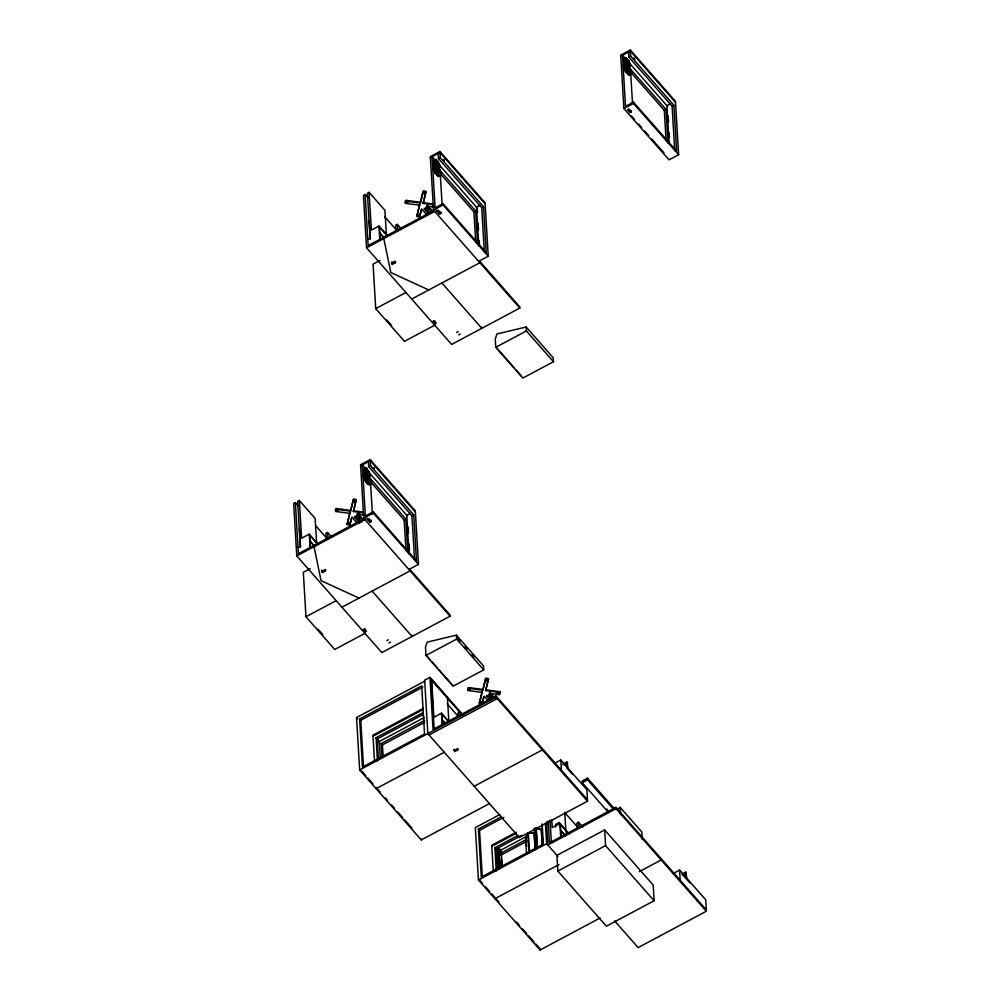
<?xml version="1.0" encoding="UTF-8"?>
<svg xmlns="http://www.w3.org/2000/svg" width="1000" height="1000" viewBox="0 0 1000 1000"><rect width="100%" height="100%" fill="white"/><g stroke="black" fill="none" stroke-linecap="round" stroke-linejoin="round"><path stroke-width="1.5" d="M369.075 482.713C362.475 486.188 374.288 480.325 368.1 484.263C371.65 483.862 370.288 483.137 371.312 483.475C362.537 487.35 377.725 478.675 368.113 484.012C369.525 482.125 370.462 484.637 370.288 483.288M437.362 175.212C435.838 175.787 438.338 173.15 438.725 174.737C435.325 176.562 440.3 174.7 440.15 175.85C442.062 174.275 438.663 176.35 437.863 176.125M625.837 65.425C628.713 63.175 629.312 68.025 631 70.2C633.875 75.025 623.425 74.075 629.587 73.325M363.913 469.338C371.6 465.625 358.95 471.525 366.213 468M368.475 476.825L370.15 475.825L368.462 475.562M435.75 159.812C429.725 163.725 437.587 156.938 437.962 162.075C439.338 164.425 441.488 166.788 437.987 168.35M624.388 59.1C624.675 57.512 626.675 62.6 623.875 60.375C630.013 57.013 623.612 58.463 624.062 59.7M363.688 469.212L363.963 470.363L365.513 469.45L366.775 472.887L363.325 475.387L367.15 473.488L370.075 478.025L371.438 482.312M363.325 475.387C367.812 475.062 362.238 472.337 365.637 470.2M434.025 162.787L433.475 161.8L434.837 161.075L435.387 162.062L433.688 162.763L434.9 166.85L433.088 167.312L433.7 168.863L435.062 168.137L434.538 167.25L433.188 168.062M367.5 480.95L365.8 481.662L364.738 479.525L366.1 478.475L368.963 482.875M438.175 174.213C435.712 175.362 433.75 170.3 433.7 168.863M437.825 173.538L435.062 168.137M625.462 66.638C630.725 79.463 620.037 64.588 625.425 66.475M365.65 474.275C364.538 472.05 366.45 474.625 366.75 473.137M437.3 175.662C441.538 173.863 437.013 178.025 440.875 175.65M631.587 72.75L628.763 74.938L627.7 74.162M366.625 475.737C369.475 475.863 367.887 473.338 366.075 475.138L367.713 474.237M433.537 167.463C436.65 161.95 438.963 170.2 440.062 167.138M627.062 65.925L628.425 65.2L626.85 66.463M368.225 478.812L367.875 478.2M367.438 476.825L370.275 474.5L366.562 467.925M628.138 66.862C632.425 62.875 629.225 66.875 628.425 65.2M349.588 522.562L348.4 523.188L348.512 522.025M419.338 214.425L418.575 215.113L417.713 214.537M423.475 192.475L424.125 193.2L425.1 192.512M497.275 692.475C498.062 694.712 499.975 691.087 497.463 692.175M438.825 171.725L440.275 170.85L435.387 162.062M628.337 65.638L625.788 60.575M626.712 58.3C627.513 59.538 632.025 63.9 628.862 65.512M371.425 483L368.925 484.012L369.075 484.712M433.3 167.075L436.5 165M438.325 176.412L441.2 174.25L439.837 174.975M623.562 66.487L623.488 65.138L626.925 63.263M625.562 64.525L624.425 61.3M365.962 481.675L366.962 483.2L368.475 482.125M627.25 73.225L626.287 72.038M626.462 72.775L628.112 71.9L628.725 72.6M363.725 470.012L365.975 467.625M628.038 62.562C627.238 60.625 628.038 64.488 629.338 61.725M416.863 216.175L419.7 204.438L416.863 216.175A2.05 1.575 -3.4 0 0 419.7 216.55L421.688 208.988L426.788 214.788M420.275 202.25L406.112 200.375L406.15 201.163L420.325 203.038L423.15 191.3A2.05 1.575 -3.4 0 1 425.988 191.663L423.15 203.412L433.075 204.713M420.325 203.038L423.15 191.3M421.312 209.462L419.7 216.55M423.15 203.412L425.988 191.663M347.113 524.312L349.938 512.575L347.113 524.312A2.05 1.575 -3.4 0 0 349.938 524.688L351.925 517.125L357.038 522.925M350.525 510.387L336.35 508.512L336.4 509.3L350.562 511.175L353.4 499.425A2.05 1.575 -3.4 0 1 356.238 499.8L353.4 511.538L363.312 512.85M350.562 511.175L353.4 499.425M349.938 524.688L351.225 518.862M353.4 511.538L356.238 499.8M479.375 703.363L482.2 691.625L479.375 703.363A2.05 1.575 -3.4 0 0 482.2 703.737L484.2 696.175L488.275 700.812M482.788 689.438L468.612 687.562L468.663 688.35L482.825 690.212L485.662 678.475A2.05 1.575 -3.4 0 1 488.5 678.85L485.662 690.588L499.825 692.463A2.05 1.575 -3.4 0 1 499.25 694.65L489.538 693.363L489.487 692.588M482.825 690.212L485.662 678.475M482.488 701.688L483.812 696.65M485.662 690.588L488.5 678.85M441.062 175.35L440.712 174.425L441.188 174.862M363.338 474.762C364.075 474.688 363.963 473.625 365.05 474.338M623.488 65.138C623.913 65.975 624.188 62.488 626.775 63M631.35 73.188L629.575 75.075L628.725 74.3M535.087 849.463L534.087 832.688L536.263 828.637L541.413 828.875L542.413 845.662M353.8 500.45L354.363 501.337L355.3 500.487M535.237 849.638L534.237 832.85L535.487 830.238M436.863 173.812L436.3 173.1M628.162 69.188L628 68.925M526.575 854.25L525.575 837.463L527.788 833.162L534.087 832.688M433.575 160.512L434.6 160.588M363.812 468.65C364.925 470.062 363.488 467.35 365.513 467.612M630.45 65.638C629.562 66.062 630.513 65.6 628.162 67.175M364.338 478.638C362.612 475.2 367.45 476.525 364.825 479.4M364.288 478.875L365.825 477.837M628.112 71.9L627.712 71.4M525.575 837.463L528.475 833.138L534.237 832.85M366.962 483.2L368.325 482.475M617.263 809.338L620.175 807.4L641.8 831.963L642.225 839.163M433.75 166.65L433.4 165.85L435.975 164.312M623.612 64.65C624.312 66.025 623.725 62.213 626.362 62.812M631.237 74.175L630.013 73.55M480.575 701.15L480.662 702.237L481.8 701.45M367.638 474.412L366.838 473.525M478.638 261.337L488.237 256.225L485.062 202.775L439.925 151.5L430.325 156.613L433.5 210.062L519.788 308.075L451.613 344.425L366.538 247.787L363.425 195.387L365.125 194.488L368.2 197.975M630.312 50L620.712 55.113L623.888 108.562L669.038 159.838L678.625 154.725L675.45 101.275L630.312 50L630.675 56.112L673.9 105.213L676.637 151.237L633.413 102.137L625.513 106.337L622.475 55.25L625.562 58.75M430.387 157.662L439.988 152.55L485.125 203.825M620.775 56.163L630.375 51.05L675.512 102.325M386.375 234.775L384.913 210.3L369.113 192.35L367.413 193.263L370.1 238.6L367.762 238.912M623.962 59.013L626.15 58.312M434 160.588L435.737 159.488M433.675 161.2L436.312 159.787M484.35 252.162L481.7 207.675L438.475 158.575L440.288 157.613L439.925 151.5M674.737 150.662L672.087 106.175L628.862 57.075L630.675 56.112M433.438 161.075L436.262 160.012M623.825 59.588L626.65 58.525M626.7 58.85L623.862 60.3L627.362 58.863M435.275 159.475L435.262 161.312L433.65 161.475M433.888 161.85L435.25 161.125M433.725 162.237L435.087 161.5M624.113 60.738L625.475 60.012M625.225 59.575L627.062 59.1M433.713 162.85L435.337 161.825M624.1 61.35L625.737 60.338M435.863 161.863L437.225 161.137M433.95 163.15L435.312 162.413M436.238 161.812L437.6 161.088M624.35 61.65L625.712 60.925M434.2 163.388L435.562 162.662M624.6 61.9L625.962 61.175M435.662 162.925L434.087 163.925L435.45 163.2M624.45 62.337L626.05 61.438M626.825 61.075L628.188 60.35M624.487 62.425L625.85 61.7M434.325 164.15L435.688 163.425M436.912 162.775L438.275 162.05M624.725 62.65L626.087 61.925M626.987 61.312L628.663 60.55M434.562 164.3L435.925 163.575M436.962 162.862L438.338 162.138M624.95 62.8L626.312 62.075M627.362 61.363L628.725 60.637M437 163.162L438.363 162.438M627.388 61.662L628.75 60.938M434.6 164.725L436.05 163.85M436.975 163.4L438.338 162.675M624.987 63.225L626.438 62.35M434.613 165.037L435.925 164.213M624.95 63.45L626.312 62.725M437.262 163.663L438.675 162.987M433.2 166.188L436.188 164.438M437.525 163.85L438.9 163.125M628.025 62.362L629.288 61.625M433.55 166.238L435.6 165.625M623.95 64.737C626.938 63.562 625.862 63.312 627.312 64.787M433.088 166.688L435.95 165.087M627.85 62.812L629.3 61.938M623.725 65.325L626.9 63.5M623.688 65.588L626.925 63.8M623.475 65.825L627.3 63.863M433.088 167.312L434.663 166.637M438.05 164.963L439.412 164.237M623.688 65.875C626.337 64.55 624.587 63.837 625.737 63.762M433.312 167.688L434.9 166.737M437.837 165.225L439.45 164.325M623.7 66.2L625.325 65.825L623.812 66.912M626 65.062L627.463 64.1M437.938 165.5L439.3 164.762M625.95 65.263L627.5 64.412M433.35 168.038L434.925 167.312L434.45 166.588M623.75 66.537L625.325 65.825M433.425 168.412L434.925 167.312M435.825 167.013L437.475 166.112M438.188 165.738L439.55 165.012M626.225 65.512L627.788 64.775M436.2 167.162L437.638 166.3M433.375 168.9L435.037 168.05M435.95 167.4L437.612 166.5M626.487 65.788L627.85 65.062M628.85 64.638L630.188 63.825M436.388 167.413L437.75 166.675M433.625 169.2L434.988 168.475M436.375 167.6L438.013 166.95M624.012 67.713L625.375 66.988M627.05 66.188L628.587 65.338M436.525 167.8L437.95 167.125M433.638 169.713L435.238 168.738M625.638 67.237L624.062 68.3L625.688 67.4M626.95 66.6L628.75 65.75M433.675 169.8L435.288 168.9M433.913 170.062L435.275 169.338M437.975 167.887L439.412 167.087M624.3 68.562L625.675 67.838M627.325 66.812L630.25 65.2M627.938 66.8L630.225 65.462M434.15 170.263L435.513 169.525M624.55 68.763L625.913 68.037M434 170.65L435.588 169.7M625.975 68.213L624.438 69.25L625.8 68.525M434.05 170.75L435.412 170.012M438.225 168.688L439.925 167.65M627.85 67.6L630.325 66.15M434.275 170.95L435.637 170.225M624.675 69.45L626.038 68.725M627.85 67.862L629.212 67.138M434.525 171.163L435.85 170.35M624.913 69.662L626.287 68.938M434.487 171.4L435.938 170.538M437.912 169.587L439.275 168.863M624.875 69.9L626.337 69.037M434.45 171.6L435.812 170.875L434.487 171.7M437.962 169.675L439.338 168.95M626.2 69.388L624.888 70.2L626.25 69.475M437.975 169.95L439.338 169.213M434.712 171.838L436.275 171.175M437.912 170.15L439.275 169.425M625.1 70.35L626.663 69.675M435 172.075L436.362 171.35M439.575 169.65L437.975 170.675M625.388 70.575L626.75 69.85M434.95 172.275L436.312 171.55M625.337 70.788L626.7 70.05M434.95 172.55L436.312 171.825M438.475 170.613L439.787 169.8M625.337 71.05L626.7 70.325M628.862 69.125L630.225 68.4M435 172.638L436.362 171.912M438.425 170.825L439.787 170.1M625.388 71.137L626.763 70.412M628.825 69.338L630.188 68.6M435.2 172.712L436.725 171.975M625.588 71.213L627.112 70.475M628.825 69.65L630.188 68.925M435.462 172.862L436.825 172.138M625.85 71.375L627.212 70.638M629.025 69.775L630.388 69.05L666.012 109.425L668.012 143.175M435.45 173.125L436.812 172.4M625.85 71.638L627.212 70.9M435.5 173.438L436.863 172.712M438.913 171.575L440.238 170.75M625.887 71.95L627.25 71.225M435.55 173.525L437.2 172.725M625.95 72.038L627.65 71.312M435.9 173.538L437.325 172.887M435.988 173.912L437.35 173.188M439 172.162C441.275 170.688 441.6 174.288 439.825 174.913M626.388 72.425L627.75 71.7M439.25 172.425L440.613 171.7L439.038 172.763M436.075 174.262L437.713 173.4M626.525 72.85L628.212 72.038M436.662 175L437.9 173.888M626.938 73.125L628.3 72.4M629.95 71.912L631.287 71.1M627.062 73.5L628.575 72.713M437.088 175.212L438.45 174.488M627.475 73.725L628.85 72.987M629.888 72.325L631.25 71.588M437.25 175.613L438.837 174.575L439.538 175.637M627.638 74.112L629.113 73.25M629.95 72.688L631.487 71.938M630 73.037L631.362 72.312M437.612 175.688L439.475 175.287M628.013 74.188L629.675 73.388M437.875 175.875L439.237 175.15M628.263 74.375L629.625 73.65M630.013 73.362L631.587 72.688M628.2 74.588L629.862 73.8M438.338 176.137L440.35 175.025M628.713 74.912L631.575 73.312M438.787 176.575L438.638 175.863L440.725 175.263M629.325 74.737L630.85 73.963M629.175 75.075L631.475 73.812M387.188 235.325L379 226.025L371.362 230.087L369.113 192.35M428.225 209.513L426.2 207.213L426.25 208.05L424.3 209.088L428.413 213.75M401.287 228.888L397.337 224.4L395.625 225.312L395.988 231.438M440.288 157.613L483.512 206.713L486.238 252.738L443.013 203.637L435.125 207.838L432.088 156.75L435.163 160.25M433.5 210.062L443.1 204.938L443.013 203.637M623.888 108.562L633.488 103.45L633.413 102.137M366.538 247.787L434.712 211.438L434.637 210.138L368.162 245.575L365.125 194.488M437.038 211.238L438.475 210.475L441 213.35L439.575 214.112L437.038 211.238L436.962 209.925M629.963 112.613L631.388 111.85L631.312 110.538L629.888 111.3L629.963 112.613L627.438 109.738L628.862 108.975L631.388 111.85M480.138 205.238L476.488 207.188L478.787 245.888M670.537 103.737L666.875 105.688L669.087 142.838M379.938 260.512L373.075 264.175L375.712 308.637L404.5 341.325L434.7 325.225L434.562 320.8M475.737 242.512L473.913 211.825L475.613 210.912L440.062 170.538M481.7 207.675L483.512 206.713M666.125 141.012L664.3 110.325L666.012 109.425M672.087 106.175L673.9 105.213M394.325 261.375L392.212 262.5L392.325 264.35L395.487 262.663L395.412 261.35L391.512 263.425L392.325 264.35M375.712 308.637L405.925 292.525M411.675 299.062L479.862 262.725L479.787 261.413L519.712 306.775L519.788 308.075M456.613 332.488L458.15 331.662M458.65 334.812L460.2 333.988M495.75 347.287L526.388 330.962L526.15 327.013L496.962 333.975L495.25 338.963L495.75 347.287L522.837 378.062L553.475 361.725L553.237 357.775L526.15 327.013M408.888 569.475L418.488 564.362L415.312 510.913L370.163 459.637L360.562 464.75L363.738 518.2L450.037 616.213L381.85 652.562L296.775 555.925L293.663 503.525L295.375 502.612L298.45 506.112M360.625 465.8L370.225 460.675L415.375 511.962M316.712 544.45L315.163 518.438L299.363 500.487L297.663 501.4L300.35 546.737L298.012 547.05M364.075 468.875L365.763 467.938M414.588 560.3L411.95 515.812L368.725 466.712L370.525 465.75L370.163 459.637M363.9 469.6L365.562 468.725M363.913 470.012C366.238 470.5 364.5 467.688 365.525 468.862M365.85 469.225L367.212 468.5M364.275 470.925L365.588 469.963M366 469.613L367.362 468.888M363.95 470.975L365.438 470.138M364.2 471.275L365.562 470.55M364.45 471.525L365.812 470.8M364.338 472.062L365.9 471.062M364.575 472.287L365.938 471.55M364.8 472.438L366.163 471.712M364.837 472.863L366.287 471.987M364.85 473.175L366.163 472.35M363.65 473.988L366.425 472.575M363.438 474.325L366.625 472.625M367.887 472L367.488 471.488L369.188 471.35M363.7 474.538L366.775 472.887M363.575 474.95L366.188 473.5M367.825 472.725L369.188 472M363.325 475.45L366.65 473.762M363.787 475.6L367.312 473.725M365.863 474.7L367.275 474.025L366 474.775M364.963 475.45C363.775 478.325 364.175 475.125 365.15 474.988M363.425 476.2L365.175 475.45M363.663 476.538L365.025 475.812M366.188 475.525L367.887 474.438M363.625 477.038L365.275 476.112M366.3 475.637L367.987 474.812M363.875 477.337L365.238 476.613M366.9 475.812L368.738 475.55M364.125 477.6L365.487 476.875M366.838 475.988L368.387 475.288M363.913 477.938L365.538 477.038M367.088 476.087L368.6 475.375M368.913 475.225L370.262 474.425M367.175 476.438L368.85 475.55M364.162 478.2L365.525 477.475M367.425 476.5L369.663 475.225M364.4 478.387L365.763 477.663M367.2 476.737L370.312 475.213M368.013 476.8C370.475 477.325 369.425 474.25 370.3 475.275M364.525 479.087L366.1 478.475M367.962 477.65L369.325 476.925M364.738 479.525L366.188 478.675M368.162 477.725L369.525 477L368.212 477.812M364.738 479.837L366.05 479.012M364.95 479.975L366.325 479.25M365.15 480.037L366.512 479.312M365.25 480.213L366.613 479.487M365.188 480.412L366.55 479.688M365.188 480.688L366.613 480.05M365.438 480.85L366.962 480.112M365.712 481L367.075 480.275M368.888 479.412L370.25 478.688M365.7 481.262L367.062 480.538M369.113 479.613L370.475 478.888L369.075 479.862M365.737 481.575L367.163 480.938M366.2 481.75L367.562 481.025M366.238 482.05L367.6 481.325M366.938 481.912C372.2 479.525 364.9 470.613 368.3 481.262M366.325 482.4L367.962 481.538M366.712 482.4L368.075 481.675M366.788 482.75L368.15 482.025M366.912 483.137L368.575 482.238M367.488 483.75L368.7 482.625M369.988 482.375L371.337 481.575M369.85 482.663L371.213 481.938M369.862 482.987L371.225 482.262M368.587 484.263L371.2 482.812M369.175 484.375L370.825 483.975M318.45 544.625L309.237 534.163L301.6 538.225L299.363 500.487M359.688 523.062L354.55 517.225L356.488 516.188L356.438 515.35L359.487 518.8M331.525 537.025L327.575 532.537L325.875 533.45L326.238 539.575M370.525 465.75L413.75 514.837L416.488 560.862L373.263 511.763L365.363 515.975L362.337 464.888L365.412 468.387M363.738 518.2L373.338 513.075L373.263 511.763M296.775 555.925L364.963 519.575L364.888 518.263L298.412 553.7L295.375 502.612M367.287 519.375L368.713 518.612L371.25 521.487L369.812 522.25L367.287 519.375L367.212 518.062M410.387 513.375L406.737 515.325L409.038 554.025M310.188 568.65L303.325 572.312L305.963 616.763L334.738 649.463L364.95 633.362M405.975 550.638L404.15 519.963L405.863 519.05L370.312 478.663L372.4 513.95M411.95 515.812L413.75 514.837M324.925 569.875L325.737 570.788L322.562 572.487L321.75 571.562L325.662 569.487M305.963 616.763L336.163 600.662M341.925 607.2L410.1 570.862L410.025 569.55L449.95 614.9L450.037 616.213M364.988 631.975L366.525 631.15L364.487 628.825L362.938 629.65L364.988 631.975L364.8 628.938M386.863 640.625L388.4 639.8M388.9 642.95L390.438 642.125M425.988 655.425L456.637 639.1L456.4 635.15L427.2 642.113L425.5 647.087L425.988 655.425L453.075 686.2L483.713 669.862L483.488 665.913L456.4 635.15M462.912 714.775L429.938 677.325L424.65 680.138L427.825 733.587L519.325 837.537L587.513 801.188L586.925 789.737L568.038 768.288L567 762.05L563.162 764.1M489.45 803.587L421.262 839.925L359.65 769.938L356.538 717.537L424.712 681.188M359.613 718.962L421.688 685.863L424.538 733.988L362.463 767.075L359.613 718.962L360.737 720.238L363.5 766.812M360.737 720.238L422.812 687.15M423.4 708.312L372.95 735.2L374.475 760.913M373.013 736.25L423.462 709.362M377.463 760.962L376.087 737.675L423.312 712.5M378.413 759.137L377.212 738.962L423.1 714.5M378.162 742.113L424.525 717.4M382.075 757.5L381.238 743.538L424.762 720.337M448.663 721.35L441.5 713.2L433.862 717.275L431.625 679.538L447.425 697.487L448.875 721.963M383.088 755.763L382.438 744.9L424.6 722.425M489.9 699.775L486.812 696.275L488.75 695.238L488.7 694.4L491.75 697.85M462.8 714.95L459.837 711.587L458.137 712.5L458.413 717.087M587.525 799.825L495.925 695.938L433.038 729.463L429.938 677.325M359.65 769.938L496 697.237L495.925 695.938M429.05 734.975L497.225 698.625L497.15 697.312M444.3 752.3L376.125 788.65L376.05 787.337M454.012 750.612L457.925 748.538L458 749.837L454.825 751.538L453.938 749.3L454.75 750.225M474.188 786.25L542.362 749.912L542.288 748.6M554.425 763.375L560.75 760.013L567.325 767.475L567 762.05M563.038 764.712L566.413 762.925L567.125 763.725L564.875 764.925M565.15 764.225L567.712 762.862M568.038 768.288L567.413 768.612L572.15 774M499.888 814.525L475.337 827.613L478.45 880L540.075 950L600.075 918.012M542.15 823.875L543.35 844.05L481.275 877.15L478.413 829.025L501.35 816.8M482.312 876.875L479.538 830.312L503.837 817.362M614.237 808.562L587.487 778.188L582.175 781.012L582.275 782.7L607.987 811.912M582.275 782.7L587.587 779.862L587.487 778.188M516.3 832.188L491.75 845.275L493.275 870.975M491.812 846.325L516.362 833.238M496.275 871.025L494.888 847.75L517.837 835.512M497.212 869.212L496.012 849.025L521.663 835.362M533.8 828.888L536.5 827.45M500.5 850.688L500.775 855.263L500.525 850.675L498.113 848.975L499.288 868.812M499.825 866.963L498.812 848.6L501.275 850.425L502.188 867.25M499.7 850.725L526.975 836.188M532.425 833.288L535.15 831.825M539.25 829.65L541.975 828.2M537.212 847.25L536.125 828.938L541.788 828.825L542.513 841.025M500.05 853.6L525.887 839.825M569.113 833.95L559.212 822.513L555.525 824.475L555.688 827.075M501.25 854.963L527.087 841.188M582.7 826.938L578.575 822.262L576.875 823.162L577.15 827.75M478.45 880L546.625 843.662L545.438 823.625M681.963 874.175L685.812 872.125L686.838 878.35L705.738 899.812L706.338 909.9L615.95 807.387L549.475 842.825L548.188 821.15M615.95 807.387L616.025 808.7L547.85 845.037L546.475 821.925M604.65 829.912L556.925 855.35L557.863 871.062L606.388 926.2L654.112 900.75L653.175 885.037L604.65 829.912L605.588 845.625L654.112 900.75M559.012 864.55L494.925 898.725L494.85 897.412L491.775 893.925M557.863 871.062L605.588 845.625M639.35 871.612L661.175 859.975L661.1 858.662M673.238 873.45L679.562 870.075L686.137 877.55L685.812 872.125M682.962 874.188L685.212 872.987L685.925 873.8L682.55 875.6M686.838 878.35L686.213 878.688L690.013 883M706.237 909.95L706.312 911.25L638.138 947.6L614.538 920.8M486.525 679.175L486.625 680.375L487.475 679.4M625.625 57.987L625.662 59.825M369.425 484.7L369.575 483.387M545.212 823.875L548.038 823.863M545.35 824.025L548 824.062M423.113 202.625L433.025 203.925M406.112 200.375A2.05 1.575 -3.4 0 0 405.538 202.575L405.575 203.363L419.75 205.225M426.987 205.4L427.038 206.188L433.975 207.1M353.35 510.763L363.263 512.062M360 513.9L357.225 513.538L362.375 520.1M336.35 508.512A2.05 1.575 -3.4 0 0 335.775 510.712L335.825 511.488L349.988 513.362M357.275 514.325L364.212 515.237M485.613 689.8L499.775 691.675L499.825 692.463M496.425 693.5L499.2 693.863L499.25 694.65M468.612 687.562A2.05 1.575 -3.4 0 0 468.038 689.75L468.088 690.537L482.25 692.412M626.087 57.987L626.562 58.775M629.525 66.45L629.087 65.662M428.762 289.962L390.812 272.525L383.55 237.375M359.012 598.1L321.062 580.65L313.788 545.5M368.075 483.688L368.575 484.55M628.088 68.537L628.337 69.237M427.612 205.7L433.438 211.887M357.863 513.837L363.675 520.025M490.125 692.887L494.95 697.95M368.55 476.287L368.425 475.7M629.663 63.412L667.625 106.538M630.788 72.25L664.3 110.325M633.488 103.45L678.625 154.725M631.487 115.962L634.538 119.425M638.6 124.05L641.637 127.513M644.688 130.963L648.75 135.588M651.8 139.05L663.988 152.887M437.225 162.575L477.238 208.038L477.512 212.675M440.387 173.75L473.913 211.825M443.1 204.938L488.237 256.225M427.038 206.188L432.125 211.975M426.25 208.05L430.363 212.712M424.25 208.25L429.325 214M526.388 330.962L553.475 361.725M384.625 216.625L396.938 230.613M441.887 282.962L481.812 328.325L481.737 327.013M496.85 348.113L514.038 367.638M516.062 369.938L521.112 375.675M387.25 235.9L379.487 227.075L380.213 239.363M379.825 232.862L383.713 237.275M379.85 233.212L383.738 237.625M394.675 261.737L395.487 262.663M391.425 262.113L392.238 263.038M386.775 319.975L391.637 325.487M368.488 471.875L407.475 516.163M370.637 481.887L404.15 519.963M373.338 513.075L418.488 564.362M682.7 874.688L685.5 877.875L685.212 872.987M616.025 808.7L706.312 911.25M356.488 516.188L361.625 522.025M587.587 779.862L613.312 809.075M359.562 522.137L354.5 516.388L354.55 517.225M457 637.625L460.012 641.038M465.012 646.725L467.025 649M472.025 654.688L474.087 657.025M606.862 809.062L608.925 811.4M456.637 639.1L483.713 669.862M496 697.237L587.513 801.188M489.538 693.363L493.612 698M488.75 695.238L491.838 698.737M490.812 700.037L486.763 695.425L486.812 696.275M315.887 525.925L326.15 537.587M372.137 591.1L412.062 636.462L411.987 635.15M427.088 656.25L430.125 659.688M432.15 661.988L437.2 667.738M439.225 670.025L452.375 684.963M564.913 812.712L577.225 826.7M317.5 544.025L309.725 535.212L310.462 547.5M568.162 833.363L560.388 824.538L561.125 836.838M310.075 541L313.95 545.4M310.087 541.35L314.95 546.862M459.95 712.387L431.225 679.762L434.162 729.3M560.737 830.325L565.588 835.837M560.763 830.688L564.637 835.1M447.125 703.812L458.413 716.625M322.488 571.175L321.675 570.25L321.75 571.562M448.787 721.975L441.987 714.262L442.625 725.013M442.337 720.05L445.25 723.35M442.362 720.4L445.262 723.713M546.625 843.662L557.962 856.525M457.188 748.925L458 749.837M317.987 629.212L322.85 634.738M498.738 848.65L500.688 850.738L498.488 849.2L499.575 867.513M478.413 829.025L479.538 830.312M494.888 847.75L496.012 849.025M495.075 848.15L498.1 851.587M376.087 737.675L377.212 738.962M381.238 743.538L382.438 744.9M376.275 738.075L379.288 741.513L380.3 758.538M356.538 717.537L357.663 718.825M479.5 879.975L482.575 883.462M485.637 886.95L489.738 891.6M495.975 898.688L499 902.125M516.512 922.025L519.575 925.5M522.638 928.975L526.725 933.612M528.763 935.938L533.875 941.737M535.913 944.05L540 948.688L540.075 950M361.725 771.075L365.812 775.713M367.863 778.037L372.975 783.85M377.962 789.525L380.387 792.275M385.462 798.037L387.5 800.362M391.587 805L394.65 808.475M397.713 811.95L402.812 817.75M404.85 820.062L412 828.188M623.825 64.325L624.6 64.862M433.438 165.825L434.575 166.425M435.35 165.263L435.163 165.487M668.175 115.825L668.55 122.013M669.188 132.85L669.463 137.5M679.562 870.075L680.163 880.163M630.45 69.037L632.463 102.788M628.562 52.013L628.862 57.075M620.175 807.4L620.6 814.6M578.575 822.262L578.85 826.85M566.413 762.925L566.7 767.812M564.738 812.237L565.913 832.125M560.75 760.013L561.35 770.1M560.7 836.838L559.9 823.487L552.263 827.562L551.812 820.013M559.212 822.513L559.362 825.113M550.062 820.15L551.35 841.825M541.25 829.112L542.238 845.9M536.263 828.637L537.35 846.95M535.737 828.925L536.912 848.763M528.263 832.9L529.562 851.45M527.788 833.162L528.962 853M526 837.237L526.538 846.4M478.15 223.512L478.525 229.7M479.162 240.538L479.438 245.188M475.613 210.912L477.625 244.662M501.525 859.625L501.887 865.825M499.062 848.888L500.15 867.2M498.237 848.913L499.412 868.75M498.775 869.087L497.6 849.25L498.65 869.163M440.337 175.138L442.075 204.288M438.175 153.512L438.475 158.575M440.925 212.037L441 213.35M439.487 212.8L439.575 214.112M459.837 711.587L460.112 716.175M454.712 749.688L454.825 751.538M441.5 713.2L442.212 725.075M397.337 224.4L397.7 230.525M408.125 527L408.488 533.2M409.137 544.038L409.5 550.225M405.863 519.05L407.863 552.8M421.188 838.625L421.262 839.925M379 226.025L379.787 239.375M369.188 220.675L370.288 239.2M368.425 461.637L368.725 466.712M371.163 520.175L371.25 521.487M369.738 520.938L369.812 522.25M327.575 532.537L327.938 538.663M322.45 570.638L322.562 572.487M309.237 534.163L310.038 547.513M299.425 528.812L300.525 547.337M423.2 192.075A2.05 1.575 -3.4 0 1 426.037 192.45M405.575 203.363A2.05 1.575 -3.4 0 1 406.15 201.163M417.612 215.912A2.05 1.575 -3.4 0 1 416.825 215.387M485.712 679.262A2.05 1.575 -3.4 0 1 488.537 679.638M468.088 690.537A2.05 1.575 -3.4 0 1 468.663 688.35M480.625 703.213A2.05 1.575 -3.4 0 1 479.325 702.575M499.775 691.675A2.05 1.575 -3.4 0 1 499.2 693.863M353.45 500.213A2.05 1.575 -3.4 0 1 356.275 500.588M335.825 511.488A2.05 1.575 -3.4 0 1 336.4 509.3M349.9 523.9A2.05 1.575 -3.4 0 1 349.412 524.087M347.413 523.825A2.05 1.575 -3.4 0 1 347.062 523.525M373.862 467.863L374.5 468.862L373.95 467.788M443.625 159.725L444.263 160.738L443.65 159.675M634.012 58.238L634.65 59.237L634.012 58.238M336.725 510.475C338.013 512.863 338.95 508.537 336.725 510.475M336.675 509.688C337.962 512.075 338.9 507.75 336.675 509.688M348.013 523.3C349.3 525.675 350.238 521.362 348.013 523.3M353.775 501.388C355.05 503.775 356 499.45 353.775 501.388M406.488 202.338C407.762 204.725 408.7 200.4 406.488 202.338M406.438 201.562C407.713 203.938 408.663 199.613 406.438 201.562M417.775 215.162C419.05 217.55 419.988 213.225 417.775 215.162M423.525 193.25C424.812 195.637 425.75 191.312 423.525 193.25M468.938 688.737C470.225 691.125 471.163 686.8 468.938 688.737M468.988 689.525C470.275 691.912 471.213 687.588 468.988 689.525M480.275 702.35C481.562 704.725 482.5 700.413 480.275 702.35M486.037 680.438C487.312 682.825 488.263 678.5 486.037 680.438M497.325 693.263C498.6 695.638 499.538 691.325 497.325 693.263M437.325 167.763C435.975 174.425 440.525 173.162 437.325 167.763M627.712 66.275C626.375 73 630.95 71.625 627.712 66.275M434.237 320.7L432.7 321.512L434.738 323.837L436.287 323.013L434.237 320.7"/></g></svg>
